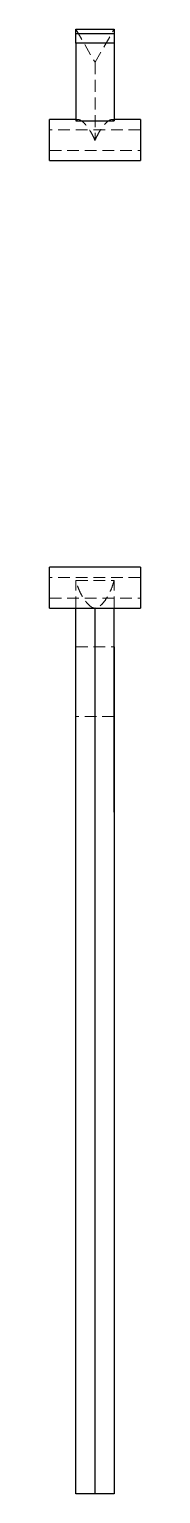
# Model space of a CAD drawing. Header units: millimetres. Extents: x 78 to 230, y 7 to 165.
# Drawn here: x 78.1 to 87.9, y 7 to 165.1 of the extents above.
import ezdxf

# ---------------------------------------------------------------- set-up
doc = ezdxf.new("R2010")
doc.units = ezdxf.units.MM
doc.linetypes.add('HIDDEN', pattern=[1.905, 1.27, -0.635])

msp = doc.modelspace()

# ---------------------------------------------------------------- linework, layer by layer
at = {"color": 7, "linetype": 'Continuous', "lineweight": 25}
for p, q in [((80.94, 164.63), (80.94, 165.08)), ((80.94, 165.08), (85.06, 165.08)), ((80.94, 164.63), (85.06, 164.63)), ((80.94, 163.59), (80.94, 164.63)), ((85.06, 165.08), (85.06, 164.63)), ((85.06, 164.63), (85.06, 163.59)), ((80.94, 163.59), (80.94, 155.19)), ((85.06, 163.59), (80.94, 163.59)), ((80.94, 163.59), (80.94, 163.59)), ((85.06, 163.59), (85.06, 155.19)), ((85.06, 163.59), (85.06, 163.59)), ((80.94, 155.33), (78.09, 155.33)), ((78.09, 150.92), (78.09, 155.33)), ((80.94, 155.19), (85.06, 155.19)), ((87.91, 155.33), (85.06, 155.33)), ((87.91, 155.33), (87.91, 150.92)), ((78.09, 150.92), (87.91, 150.92)), ((87.91, 107), (78.09, 107)), ((78.09, 102.59), (78.09, 107)), ((87.91, 107), (87.91, 102.59)), ((78.09, 102.59), (82.98, 102.59)), ((80.94, 90.91), (80.94, 102.59)), ((83, 102.59), (82.98, 102.59)), ((83.02, 102.59), (83, 102.59)), ((83, 80.58), (83, 102.59)), ((83.02, 102.59), (87.91, 102.59)), ((85.06, 90.91), (85.06, 102.59)), ((80.94, 98.42), (80.94, 98.42)), ((80.94, 90.91), (80.94, 98.42)), ((85.06, 98.42), (85.06, 98.42)), ((85.06, 98.42), (85.06, 90.91)), ((80.94, 80.58), (80.94, 90.91)), ((80.94, 80.58), (80.94, 90.91)), ((80.94, 90.91), (80.94, 90.91)), ((85.06, 80.58), (85.06, 90.91)), ((85.06, 90.91), (85.06, 90.91)), ((85.06, 90.91), (85.06, 80.58)), ((80.94, 7), (80.94, 80.58)), ((80.94, 80.58), (80.94, 80.58)), ((83, 7), (83, 80.58)), ((85.06, 80.58), (85.06, 7)), ((85.06, 80.58), (85.06, 80.58)), ((83, 7), (80.94, 7)), ((85.06, 7), (83, 7))]:
    msp.add_line(p, q, dxfattribs=at)
at = {"color": 7, "linetype": 'HIDDEN', "lineweight": 18}
for p, q in [((80.94, 165.08), (83, 161.51)), ((80.94, 165.08), (80.94, 163.59)), ((83, 161.51), (85.06, 165.08)), ((85.06, 165.08), (85.06, 163.59)), ((83, 161.51), (83, 153.08)), ((81.19, 155.33), (80.94, 155.33)), ((85.06, 155.33), (84.81, 155.33)), ((87.91, 154.24), (78.09, 154.24)), ((78.09, 152.01), (87.91, 152.01)), ((87.91, 105.91), (78.09, 105.91)), ((80.94, 105.57), (85.06, 105.57)), ((80.94, 102.59), (80.94, 105.57)), ((85.06, 102.59), (85.06, 105.57)), ((78.09, 103.68), (87.91, 103.68)), ((80.94, 98.42), (85.06, 98.42)), ((85.06, 90.91), (80.94, 90.91))]:
    msp.add_line(p, q, dxfattribs=at)
for points, knots in [([(83, 153.08), (82.92, 153.27), (82.84, 153.45), (82.66, 153.79), (82.56, 153.96), (82.27, 154.43), (82.06, 154.7), (81.77, 155.01), (81.67, 155.09), (81.49, 155.23), (81.4, 155.28), (81.24, 155.34), (81.17, 155.34), (81.04, 155.3), (80.98, 155.26), (80.94, 155.19)], [0, 0, 0, 0, 0.125, 0.125, 0.25, 0.25, 0.5, 0.5, 0.625, 0.625, 0.75, 0.75, 0.875, 0.875, 1, 1, 1, 1]), ([(85.06, 155.19), (85.02, 155.26), (84.96, 155.3), (84.83, 155.34), (84.76, 155.34), (84.6, 155.28), (84.51, 155.23), (84.32, 155.09), (84.23, 155.01), (84.03, 154.8), (83.93, 154.68), (83.73, 154.42), (83.63, 154.27), (83.44, 153.96), (83.35, 153.8), (83.16, 153.45), (83.08, 153.27), (83, 153.08)], [0, 0, 0, 0, 0.125, 0.125, 0.25, 0.25, 0.375, 0.375, 0.5, 0.5, 0.625, 0.625, 0.75, 0.75, 0.875, 0.875, 1, 1, 1, 1]), ([(82.98, 102.59), (82.93, 102.6), (82.81, 102.61), (82.54, 102.74), (82.24, 103.01), (81.93, 103.4), (81.69, 103.75), (81.46, 104.15), (81.26, 104.58), (81.1, 105.01), (81, 105.34), (80.95, 105.53), (80.94, 105.57)], [0, 0, 0, 0, 0.0827828, 0.1789549, 0.3671384, 0.468499, 0.5727508, 0.6744438, 0.7796453, 0.8722921, 0.968516, 1, 1, 1, 1]), ([(85.06, 105.57), (84.99, 105.33), (84.86, 104.86), (84.53, 104.13), (84.14, 103.46), (83.75, 103), (83.44, 102.74), (83.21, 102.61), (83.08, 102.6), (83.02, 102.59)], [0, 0, 0, 0, 0.16118, 0.321776, 0.498312, 0.695074, 0.797946, 0.904006, 1, 1, 1, 1])]:
    msp.add_open_spline(points, degree=3, knots=knots, dxfattribs=at)

doc.saveas('drawing.dxf')
